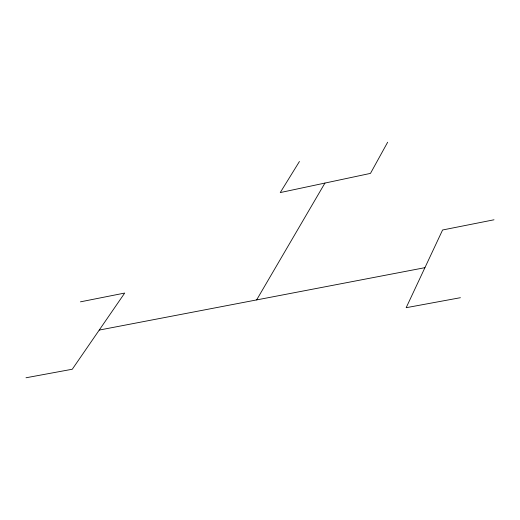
<?xml version="1.0" encoding="UTF-8"?>
<svg xmlns="http://www.w3.org/2000/svg" width="520" height="520" viewBox="0 0 520 520"><rect width="100%" height="100%" fill="white"/><g stroke="black" fill="none" stroke-linecap="round" stroke-linejoin="round"><path stroke-width="0.78" d="M387.654 142.227L370.474 173.388L280.248 192.576L299.436 161.48M256.627 299.917L324.948 183.066M80.444 301.841L124.703 293.059L72.28 369.239L26 377.774M494 219.791L442.591 229.989L406.166 307.697L460.408 297.7M99.229 330.077L424.925 267.67"/></g></svg>
